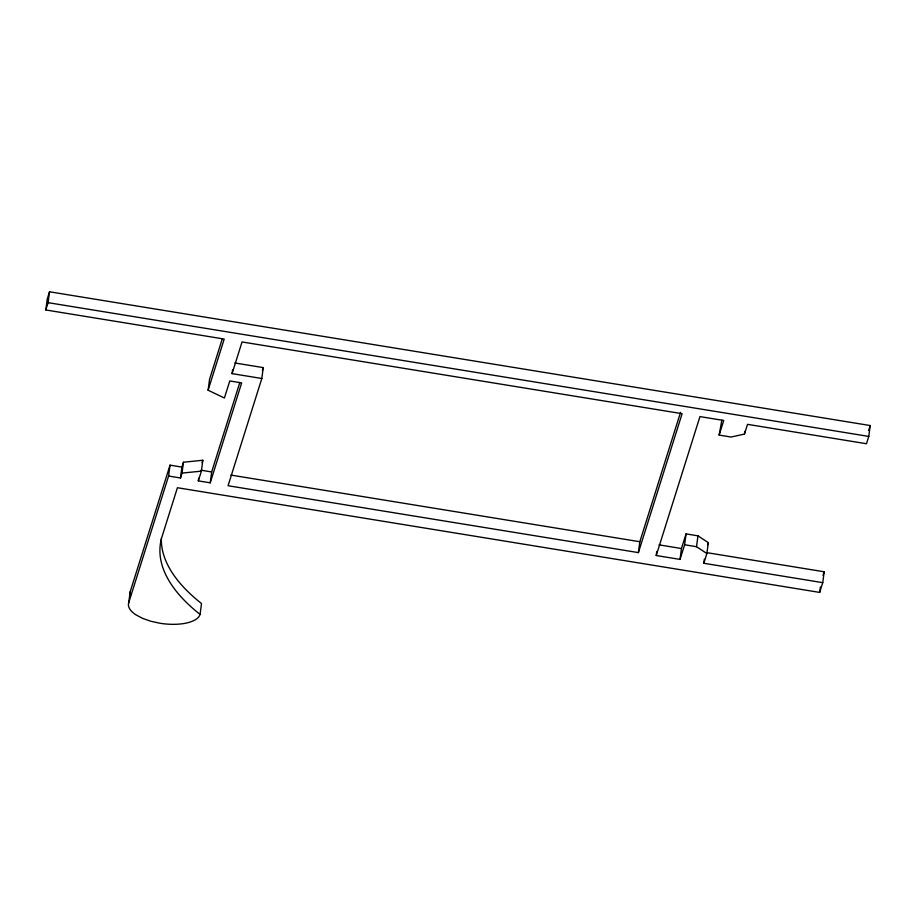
<?xml version="1.0" encoding="UTF-8"?>
<svg xmlns="http://www.w3.org/2000/svg" width="916" height="916" viewBox="0 0 916 916"><rect width="100%" height="100%" fill="white"/><g stroke="black" fill="none" stroke-linecap="round" stroke-linejoin="round"><path stroke-width="1.37" d="M198.692 478.163L198.325 480.877L210.222 482.824L241.664 382.888L229.779 380.953L224.409 398.013L208.104 390.227L224.202 339.046L45.8 309.963L47.231 299.085L49.533 291.78L870.2 425.539L868.769 436.417L866.467 443.733L747.525 424.348L744.456 434.092L731.037 437.035L719.14 435.089L721.831 420.226M45.8 309.963L48.101 302.658L49.533 291.78M161.365 538.161A266.911 111.534 7.5 0 0 201.509 603.529L200.077 614.407A36.228 15.137 7.5 0 1 159.796 623.223L150.716 621.22L142.564 618.346L135.912 614.819A36.228 15.137 7.5 0 1 128.709 602.774L130.141 591.896L170.032 465.156L181.918 467.091L183.452 462.225L202.825 460.256L201.394 471.133L198.325 480.877M128.709 602.774L168.59 476.034L170.032 465.156M168.59 476.034L180.486 477.969L181.918 467.091M180.486 477.969L182.021 473.103L183.452 462.225M208.104 390.227L209.535 379.35L222.244 338.943M210.222 482.824L211.653 471.946L239.706 382.819M234.862 362.976L263.247 367.602L261.816 378.491L232.08 373.636L232.618 369.56M261.816 378.491L228.061 485.732L638.395 552.611L639.826 541.734L680.542 412.337M706.648 552.623L824.182 571.779L822.751 582.656L703.809 563.271L706.877 553.527L708.308 542.65L697.958 535.837L686.061 533.891L684.63 544.768L680.027 559.401L656.234 555.52L656.772 551.443M680.027 559.401L681.458 548.524L686.061 533.891M706.877 553.527L696.526 546.715L697.958 535.837M703.809 563.271L704.347 559.195M744.456 434.092L744.822 431.379M200.077 614.407A266.911 111.534 7.5 0 1 162.086 536.467L177.418 487.724L819.683 592.412L820.393 586.973M202.058 462.695L202.825 460.256M232.08 373.636L242.042 341.954L682.111 413.689L638.395 552.611M262.388 370.327L263.247 367.602M656.234 555.52L699.95 416.597L723.743 420.467L719.14 435.089M707.541 545.089L708.308 542.65M823.026 575.443L824.182 571.779M868.666 430.417L870.2 425.539M819.683 592.412L822.751 582.656M182.021 473.103L201.394 471.133M48.101 302.658L868.769 436.417M684.63 544.768L696.526 546.715M201.085 470.217L211.653 471.946M230.901 475.083L639.826 541.734M659.073 544.871L681.458 548.524M130.175 595.881A36.228 15.137 7.5 0 1 130.141 591.896"/></g></svg>
